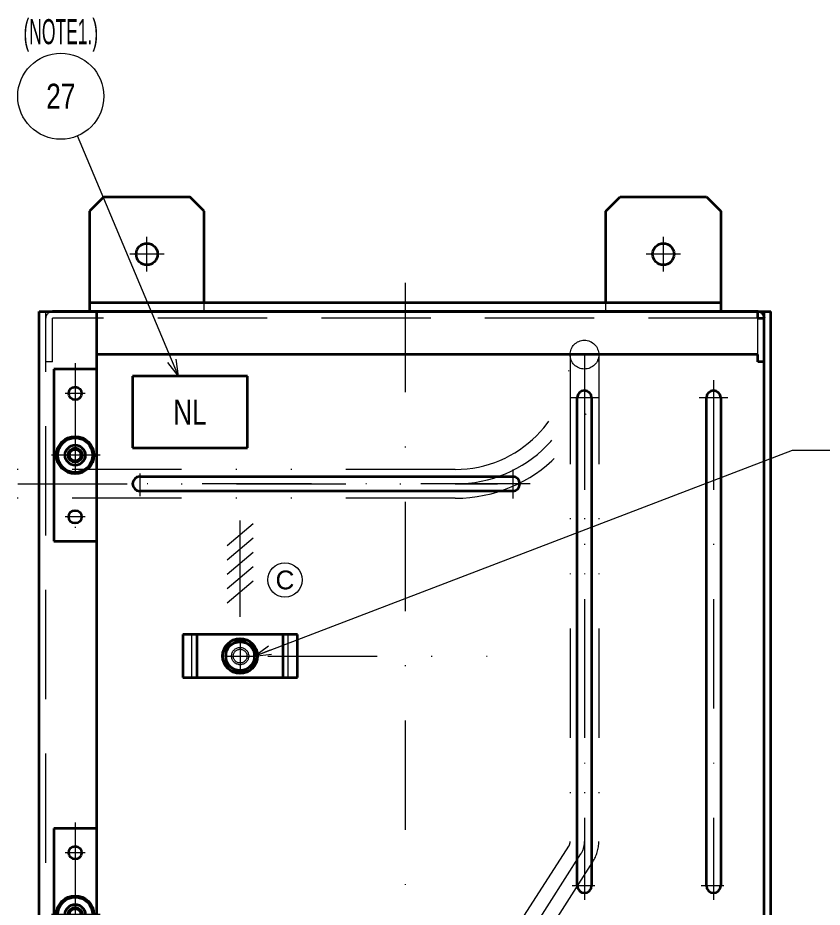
# Model space of a CAD drawing. Header units: millimetres. Extents: x 10 to 832, y 7 to 590.
# Drawn here: x 85 to 178.5, y 315.8 to 419.1 of the extents above; entities that cross this region are included whole.
import ezdxf
from ezdxf.enums import TextEntityAlignment as Align

# ---------------------------------------------------------------- set-up
doc = ezdxf.new("R2010")
doc.units = ezdxf.units.MM
for name, pattern in [('DASHDOT', [25.3, 12.7, -6.3, 0, -6.3]), ('DASHED', [19, 12.7, -6.3]), ('DIVIDE', [31.6, 12.7, -6.3, 0, -6.3, 0, -6.3])]:
    doc.linetypes.add(name, pattern=pattern)
for name, color, linetype in [('GR1_02', 7, 'Continuous'), ('GR1_03', 7, 'Continuous'), ('GR1_08', 7, 'Continuous'), ('GR1_10', 7, 'Continuous'), ('GR1_15', 7, 'Continuous'), ('GR1_17', 7, 'Continuous'), ('訂正', 7, 'Continuous')]:
    doc.layers.add(name, color=color, linetype=linetype)
doc.styles.add('HG丸ｺﾞｼｯｸM-PRO', font='')
doc.styles.get('HG丸ｺﾞｼｯｸM-PRO').set_extended_font_data('HG丸ｺﾞｼｯｸM-PRO')

# ---------------------------------------------------------------- blocks, each defined once
blk = doc.blocks.new('BLKF201')
at = {"layer": 'GR1_02', "color": 4, "linetype": 'DASHED', "lineweight": 13}
for p, q in [((88.27, 379.17), (88.27, 384.23)), ((170.97, 384.23), (89.03, 384.23)), ((89.03, 379.17), (89.03, 384.23)), ((94.17, 380), (94.17, 384.17)), ((170.97, 380), (170.97, 384.23)), ((171.73, 379.17), (171.73, 384.23)), ((89.03, 379.17), (88.27, 379.17)), ((171.73, 379.17), (170.97, 379.17))]:
    blk.add_line(p, q, dxfattribs=at)
at = {"layer": 'GR1_02', "color": 3, "linetype": 'Continuous', "lineweight": 35}
for p, q in [((170.97, 385), (89.03, 385)), ((94.17, 384.17), (94.17, 385)), ((170.97, 384.23), (170.97, 385)), ((170.97, 384.23), (171.73, 384.23)), ((171.73, 379.17), (171.73, 384.23)), ((170.97, 380), (94.17, 380)), ((170.97, 379.17), (170.97, 380)), ((171.73, 379.17), (170.97, 379.17))]:
    blk.add_line(p, q, dxfattribs=at)
at = {"layer": 'GR1_02', "color": 4, "linetype": 'DASHED', "lineweight": 13}
blk.add_arc((89.03, 384.23), 0.767, 90, 180, dxfattribs=at)
at = {"layer": 'GR1_02', "color": 3, "linetype": 'Continuous', "lineweight": 35}
blk.add_arc((170.97, 384.23), 0.767, 0, 90, dxfattribs=at)
blk = doc.blocks.new('BLKF202')
at = {"layer": 'GR1_02', "color": 3, "linetype": 'Continuous', "lineweight": 35}
for p, q in [((87.5, 245), (87.5, 385)), ((87.5, 385), (172.5, 385)), ((94.17, 245), (94.17, 385)), ((171.73, 245), (171.73, 385)), ((172.5, 245), (172.5, 385))]:
    blk.add_line(p, q, dxfattribs=at)
at = {"layer": 'GR1_02', "color": 4, "linetype": 'DASHED', "lineweight": 13}
blk.add_line((88.27, 245), (88.27, 385), dxfattribs=at)
blk = doc.blocks.new('BLKF206')
at = {"layer": 'GR1_03', "color": 3, "linetype": 'Continuous', "lineweight": 35}
for p, q in [((94.17, 325), (89.17, 325)), ((89.17, 325), (89.17, 305)), ((94.17, 305), (94.17, 325)), ((89.17, 305), (94.17, 305))]:
    blk.add_line(p, q, dxfattribs=at)
blk = doc.blocks.new('BLKF207')
at = {"layer": 'GR1_03', "color": 3, "linetype": 'Continuous', "lineweight": 35}
for radius in [2.17, 1.17, 0.833, 0.667]:
    blk.add_circle((91.67, 315), radius, dxfattribs=at)
at = {"layer": 'GR1_03', "color": 4, "linetype": 'DASHED', "lineweight": 13}
for radius in [2, 1.97]:
    blk.add_circle((91.67, 315), radius, dxfattribs=at)
blk = doc.blocks.new('BLKF205')
at = {"layer": 'GR1_03', "color": 4, "linetype": 'DASHDOT', "lineweight": 13}
for p, q in [((91.67, 325.67), (91.67, 304.33)), ((92.83, 322.17), (90.5, 322.17)), ((94.59, 315), (88.92, 315)), ((92.83, 307.83), (90.5, 307.83))]:
    blk.add_line(p, q, dxfattribs=at)
at = {"layer": 'GR1_03', "color": 3, "linetype": 'Continuous', "lineweight": 35}
for centre, radius in [((91.67, 322.17), 0.75), ((91.67, 315), 2), ((91.67, 307.83), 0.75)]:
    blk.add_circle(centre, radius, dxfattribs=at)
for name in ['BLKF206', 'BLKF207']:
    blk.add_blockref(name, (0, 0), dxfattribs=at)
blk = doc.blocks.new('BLKF209')
at = {"layer": 'GR1_03', "color": 3, "linetype": 'Continuous', "lineweight": 35}
for p, q in [((94.17, 378.33), (89.17, 378.33)), ((89.17, 378.33), (89.17, 358.33)), ((94.17, 358.33), (94.17, 378.33)), ((89.17, 358.33), (94.17, 358.33))]:
    blk.add_line(p, q, dxfattribs=at)
blk = doc.blocks.new('BLKF210')
at = {"layer": 'GR1_03', "color": 3, "linetype": 'Continuous', "lineweight": 35}
for radius in [2.17, 1.17, 0.833, 0.667]:
    blk.add_circle((91.67, 368.33), radius, dxfattribs=at)
at = {"layer": 'GR1_03', "color": 4, "linetype": 'DASHED', "lineweight": 13}
for radius in [2, 1.97]:
    blk.add_circle((91.67, 368.33), radius, dxfattribs=at)
blk = doc.blocks.new('BLKF208')
at = {"layer": 'GR1_03', "color": 4, "linetype": 'DASHDOT', "lineweight": 13}
for p, q in [((91.67, 379), (91.67, 357.67)), ((92.83, 375.5), (90.5, 375.5)), ((94.59, 368.33), (88.92, 368.33)), ((92.83, 361.17), (90.5, 361.17))]:
    blk.add_line(p, q, dxfattribs=at)
at = {"layer": 'GR1_03', "color": 3, "linetype": 'Continuous', "lineweight": 35}
for centre, radius in [((91.67, 375.5), 0.75), ((91.67, 368.33), 2), ((91.67, 361.17), 0.75)]:
    blk.add_circle(centre, radius, dxfattribs=at)
for name in ['BLKF209', 'BLKF210']:
    blk.add_blockref(name, (0, 0), dxfattribs=at)
blk = doc.blocks.new('BLKF225')
at = {"layer": 'GR1_02', "color": 3, "linetype": 'Continuous', "lineweight": 35}
for p, q in [((95, 398.33), (93.33, 396.67)), ((95, 398.33), (105, 398.33)), ((106.67, 396.67), (105, 398.33)), ((153.33, 396.67), (155, 398.33)), ((155, 398.33), (165, 398.33)), ((165, 398.33), (166.67, 396.67)), ((93.33, 396.67), (93.33, 385)), ((106.67, 386.07), (106.67, 396.67)), ((153.33, 386.07), (153.33, 396.67)), ((166.67, 396.67), (166.67, 385)), ((93.33, 386.07), (166.67, 386.07)), ((93.33, 385), (166.67, 385))]:
    blk.add_line(p, q, dxfattribs=at)
at = {"layer": 'GR1_02', "color": 4, "linetype": 'DASHDOT', "lineweight": 13}
for p, q in [((100, 389.67), (100, 393.67)), ((160, 389.67), (160, 393.67)), ((102, 391.67), (98, 391.67)), ((162, 391.67), (158, 391.67))]:
    blk.add_line(p, q, dxfattribs=at)
at = {"layer": 'GR1_02', "color": 4, "linetype": 'DASHED', "lineweight": 13}
for p, q in [((106.67, 385), (106.67, 386.07)), ((153.33, 385), (153.33, 386.07))]:
    blk.add_line(p, q, dxfattribs=at)
at = {"layer": 'GR1_02', "color": 3, "linetype": 'Continuous', "lineweight": 35}
for centre in [(100, 391.67), (160, 391.67)]:
    blk.add_circle(centre, 1.25, dxfattribs=at)
blk = doc.blocks.new('BLKF269')
at = {"layer": 'GR1_08', "color": 3, "linetype": 'Continuous', "lineweight": 35}
for p, q in [((111.67, 377.5), (98.33, 377.5)), ((98.33, 377.5), (98.33, 369.17)), ((111.67, 369.17), (111.67, 377.5)), ((98.33, 369.17), (111.67, 369.17))]:
    blk.add_line(p, q, dxfattribs=at)
at = {"layer": 'GR1_08', "color": 3, "linetype": 'Continuous', "lineweight": 35, "style": 'HG丸ｺﾞｼｯｸM-PRO', "width": 0.781199}
blk.add_text('NL', height=2.909, dxfattribs=at).set_placement((105, 373.33), align=Align.MIDDLE_CENTER)
blk = doc.blocks.new('BLKF304')
at = {"layer": 'GR1_02', "color": 3, "linetype": 'Continuous', "lineweight": 35}
for p, q in [((117.5, 347.5), (104.17, 347.5)), ((104.17, 347.5), (104.17, 342.5)), ((117.5, 342.5), (117.5, 347.5)), ((104.17, 342.5), (117.5, 342.5))]:
    blk.add_line(p, q, dxfattribs=at)
at = {"layer": 'GR1_02', "color": 4, "linetype": 'DASHED', "lineweight": 13}
for p, q in [((105.23, 342.5), (105.23, 347.5)), ((116.43, 342.5), (116.43, 347.5))]:
    blk.add_line(p, q, dxfattribs=at)
blk = doc.blocks.new('BLKF305')
at = {"layer": 'GR1_10', "color": 3, "linetype": 'Continuous', "lineweight": 35}
for p, q in [((110.83, 346.92), (109.17, 345.96)), ((109.17, 345.96), (109.17, 344.04)), ((112.5, 345.96), (110.83, 346.92)), ((112.5, 344.04), (112.5, 345.96)), ((109.17, 344.04), (110.83, 343.08)), ((110.83, 343.08), (112.5, 344.04))]:
    blk.add_line(p, q, dxfattribs=at)
for radius in [2.03, 2, 1.67]:
    blk.add_circle((110.83, 345), radius, dxfattribs=at)
blk = doc.blocks.new('BLKF306')
at = {"layer": 'GR1_02', "color": 4, "linetype": 'DASHDOT', "lineweight": 13}
for p, q in [((110.83, 346.5), (110.83, 343.5)), ((109.33, 345), (112.33, 345))]:
    blk.add_line(p, q, dxfattribs=at)
at = {"layer": 'GR1_02', "color": 4, "linetype": 'DASHED', "lineweight": 13}
for radius in [1, 0.8]:
    blk.add_circle((110.83, 345), radius, dxfattribs=at)
blk = doc.blocks.new('FXTIP_ARROW_S')
at = {"color": 0, "linetype": 'Continuous', "lineweight": -2}
for q in [(-1, 0), (-0.966, 0.259), (-0.966, -0.259)]:
    blk.add_line((0, 0), q, dxfattribs=at)
blk = doc.blocks.new('BLKF376')
at = {"layer": 'GR1_02', "color": 3, "linetype": 'Continuous', "lineweight": 35}
for p, q in [((142.5, 365.83), (99.17, 365.83)), ((99.17, 364.17), (142.5, 364.17))]:
    blk.add_line(p, q, dxfattribs=at)
for centre, start, end in [((99.17, 365), 90, 270), ((142.5, 365), 270, 90)]:
    blk.add_arc(centre, 0.833, start, end, dxfattribs=at)
blk = doc.blocks.new('BLKF375')
at = {"layer": 'GR1_02', "color": 4, "linetype": 'DASHDOT', "lineweight": 13}
for p, q in [((142.5, 366.66), (142.5, 363.31)), ((99.17, 366.2), (99.17, 363.56)), ((144.52, 365), (97.52, 365))]:
    blk.add_line(p, q, dxfattribs=at)
at = {"layer": 'GR1_02', "color": 3, "linetype": 'Continuous', "lineweight": 35}
blk.add_blockref('BLKF376', (0, 0), dxfattribs=at)
blk = doc.blocks.new('BLKF449')
at = {"layer": 'GR1_02', "color": 3, "linetype": 'Continuous', "lineweight": 35}
for p, q in [((165, 318.33), (165, 375)), ((166.67, 375), (166.67, 318.33))]:
    blk.add_line(p, q, dxfattribs=at)
for centre, start, end in [((165.83, 375), 0, 180), ((165.83, 318.33), 180, 0)]:
    blk.add_arc(centre, 0.833, start, end, dxfattribs=at)
blk = doc.blocks.new('BLKF448')
at = {"layer": 'GR1_02', "color": 4, "linetype": 'DASHDOT', "lineweight": 13}
for p, q in [((165.83, 377.02), (165.83, 316.69)), ((167.5, 375), (164.15, 375)), ((167.03, 318.33), (164.39, 318.33))]:
    blk.add_line(p, q, dxfattribs=at)
at = {"layer": 'GR1_02', "color": 3, "linetype": 'Continuous', "lineweight": 35}
blk.add_blockref('BLKF449', (0, 0), dxfattribs=at)
blk = doc.blocks.new('BLKF455')
at = {"layer": 'GR1_02', "color": 3, "linetype": 'Continuous', "lineweight": 35}
for p, q in [((150, 318.33), (150, 375)), ((151.67, 375), (151.67, 318.33))]:
    blk.add_line(p, q, dxfattribs=at)
for centre, start, end in [((150.83, 375), 0, 180), ((150.83, 318.33), 180, 0)]:
    blk.add_arc(centre, 0.833, start, end, dxfattribs=at)
blk = doc.blocks.new('BLKF454')
at = {"layer": 'GR1_02', "color": 4, "linetype": 'DASHDOT', "lineweight": 13}
for p, q in [((150.83, 377.02), (150.83, 316.69)), ((152.5, 375), (149.15, 375)), ((152.03, 318.33), (149.39, 318.33))]:
    blk.add_line(p, q, dxfattribs=at)
at = {"layer": 'GR1_02', "color": 3, "linetype": 'Continuous', "lineweight": 35}
blk.add_blockref('BLKF455', (0, 0), dxfattribs=at)
blk = doc.blocks.new('BLKF569')
at = {"layer": '訂正', "color": 4, "linetype": 'Continuous', "lineweight": 13}
blk.add_circle((116.04, 353.84), 2, dxfattribs=at)
at = {"layer": '訂正', "color": 4, "linetype": 'Continuous', "lineweight": 13, "style": 'HG丸ｺﾞｼｯｸM-PRO', "width": 1.042931}
blk.add_text('C', height=2.18, dxfattribs=at).set_placement((116.04, 353.84), align=Align.MIDDLE_CENTER)

msp = doc.modelspace()

# ---------------------------------------------------------------- linework, layer by layer
at = {"layer": 'GR1_02', "color": 4, "linetype": 'DASHDOT', "lineweight": 13}
msp.add_line((130, 388.33), (130, 241.67), dxfattribs=at)
at = {"layer": 'GR1_02', "color": 3, "linetype": 'Continuous', "lineweight": 35}
for p, q in [((105.83, 342.5), (105.83, 347.5)), ((115.83, 342.5), (115.83, 347.5))]:
    msp.add_line(p, q, dxfattribs=at)
at = {"layer": 'GR1_15', "color": 4, "linetype": 'Continuous', "lineweight": 13}
for p, q in [((103.67, 377.5), (91.94, 405.39)), ((112.5, 345), (175, 368.92)), ((175, 368.92), (200, 368.92))]:
    msp.add_line(p, q, dxfattribs=at)
msp.add_circle((90, 410), 5, dxfattribs=at)
at = {"layer": 'GR1_17', "color": 4, "linetype": 'DIVIDE', "lineweight": 13}
for p, q in [((149.17, 380), (149.17, 323.46)), ((150.83, 380), (150.83, 323.46)), ((152.5, 380), (152.5, 323.46)), ((135.83, 366.67), (78.22, 366.67)), ((135.83, 363.33), (78.22, 363.33)), ((114.04, 345), (142.78, 345)), ((143.18, 313.83), (149.01, 322.92)), ((145.99, 312.03), (151.82, 321.13))]:
    msp.add_line(p, q, dxfattribs=at)
at = {"layer": 'GR1_17', "color": 4, "linetype": 'DASHDOT', "lineweight": 13}
for p, q in [((85, 365), (140.73, 365)), ((144.59, 312.93), (150.41, 322.03))]:
    msp.add_line(p, q, dxfattribs=at)
at = {"layer": 'GR1_17', "color": 4, "linetype": 'DIVIDE', "lineweight": 13}
msp.add_circle((150.83, 380), 1.67, dxfattribs=at)
msp.add_circle((150.83, 380), 1.67, dxfattribs=at)
at = {"layer": 'GR1_17', "color": 4, "linetype": 'DASHDOT', "lineweight": 13}
msp.add_arc((135.83, 380), 15, 270, 0, dxfattribs=at)
at = {"layer": 'GR1_17', "color": 4, "linetype": 'DIVIDE', "lineweight": 13}
for centre, radius, start in [((135.83, 380), 13.33, 270), ((135.83, 380), 16.67, 270), ((148.17, 323.46), 1, 327.3614), ((148.17, 323.46), 2.67, 327.3614), ((148.17, 323.46), 4.33, 327.3614)]:
    msp.add_arc(centre, radius, start, 0, dxfattribs=at)
at = {"layer": '訂正', "color": 4, "linetype": 'DIVIDE', "lineweight": 13}
msp.add_line((110.83, 349.57), (110.83, 360.74), dxfattribs=at)
at = {"layer": '訂正', "color": 4, "linetype": 'Continuous', "lineweight": 13}
for p, q in [((112.33, 360.37), (109.34, 357.82)), ((112.33, 358.7), (109.34, 356.15)), ((112.33, 357.03), (109.34, 354.49)), ((112.33, 355.37), (109.34, 352.82)), ((112.33, 353.7), (109.34, 351.15))]:
    msp.add_line(p, q, dxfattribs=at)

# ---------------------------------------------------------------- block references
at = {"layer": 'GR1_02', "color": 3, "linetype": 'Continuous', "lineweight": 35}
for name in ['BLKF225', 'BLKF202', 'BLKF304']:
    msp.add_blockref(name, (0, 0), dxfattribs=at)
at = {"layer": 'GR1_02', "color": 3, "linetype": 'DASHED', "lineweight": 13}
msp.add_blockref('BLKF201', (0, 0), dxfattribs=at)
at = {"layer": 'GR1_02', "color": 4, "linetype": 'DASHDOT', "lineweight": 13}
for name in ['BLKF454', 'BLKF448', 'BLKF375']:
    msp.add_blockref(name, (0, 0), dxfattribs=at)
at = {"layer": 'GR1_02', "color": 4, "linetype": 'DASHED', "lineweight": 13}
msp.add_blockref('BLKF306', (0, 0), dxfattribs=at)
at = {"layer": 'GR1_03', "color": 3, "linetype": 'Continuous', "lineweight": 35}
for name in ['BLKF208', 'BLKF205']:
    msp.add_blockref(name, (0, 0), dxfattribs=at)
at = {"layer": 'GR1_08', "color": 3, "linetype": 'Continuous', "lineweight": 35}
msp.add_blockref('BLKF269', (0, 0), dxfattribs=at)
at = {"layer": 'GR1_10', "color": 3, "linetype": 'Continuous', "lineweight": 35}
msp.add_blockref('BLKF305', (0, 0), dxfattribs=at)
at = {"layer": 'GR1_15', "color": 4, "linetype": 'Continuous', "lineweight": 13, "xscale": 2, "yscale": 2}
for p, rotation in [((103.67, 377.5), 292.8115519881264), ((112.5, 345), 200.9406075476238)]:
    msp.add_blockref('FXTIP_ARROW_S', p, dxfattribs=dict(at, rotation=rotation))
at = {"layer": '訂正', "color": 4, "linetype": 'Continuous', "lineweight": 13}
msp.add_blockref('BLKF569', (0, 0), dxfattribs=at)

# ---------------------------------------------------------------- texts
at = {"layer": 'GR1_15', "color": 3, "linetype": 'Continuous', "lineweight": 35, "style": 'HG丸ｺﾞｼｯｸM-PRO', "width": 0.521641}
msp.add_text('(NOTE1.)', height=2.909, dxfattribs=at).set_placement((90, 417.5), align=Align.MIDDLE_CENTER)
at = {"layer": 'GR1_15', "color": 3, "linetype": 'Continuous', "lineweight": 35, "style": 'HG丸ｺﾞｼｯｸM-PRO', "width": 0.784542}
msp.add_text('27', height=2.909, rotation=0, dxfattribs=at).set_placement((90, 410), align=Align.MIDDLE_CENTER)

doc.saveas('drawing.dxf')
